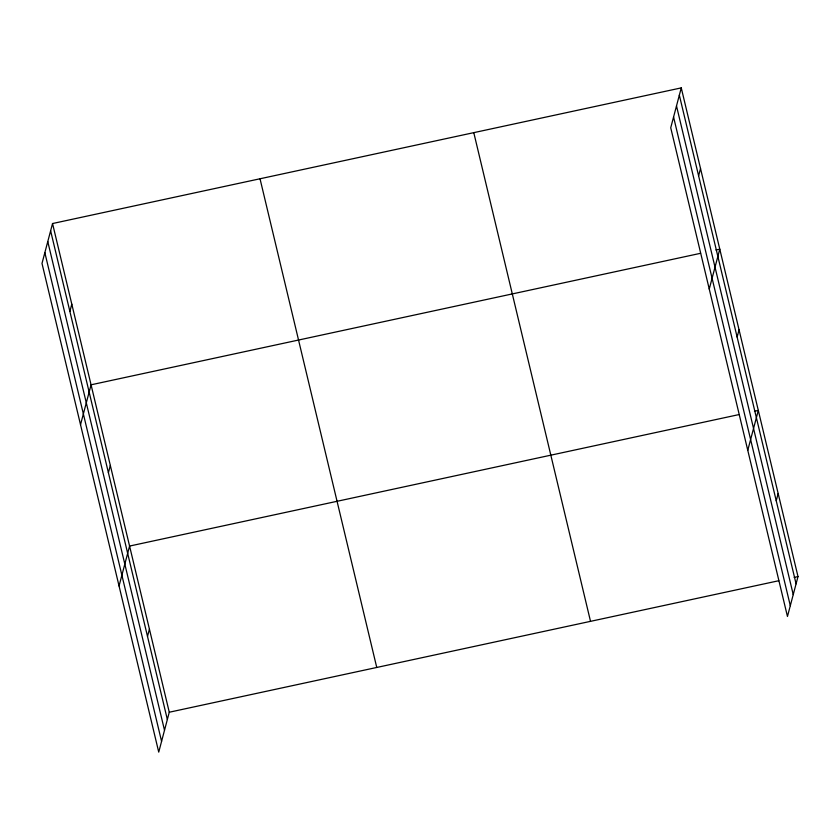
<?xml version="1.0" encoding="UTF-8"?>
<svg xmlns="http://www.w3.org/2000/svg" width="840" height="840" viewBox="0 0 840 840"><rect width="100%" height="100%" fill="white"/><g stroke="black" fill="none" stroke-linecap="round" stroke-linejoin="round"><path stroke-width="1.26" d="M52.542 223.535L42 263.424L158.739 752.115L169.271 712.226L52.542 223.535L681.261 87.885L798 576.576L787.458 616.466L670.73 127.775L681.261 87.885M69.877 311.441L71.799 304.164M80.525 424.694L91.067 384.804L700.581 253.302M108.402 472.71L110.323 465.433M119.049 585.963L129.581 546.063L739.095 414.561M147.504 636.416L149.425 629.15M698.607 175.791L700.529 168.515M709.244 289.044L719.786 249.155L715.943 249.984M737.131 337.06L739.053 329.784M747.768 450.314L758.31 410.424L754.467 411.254M776.234 500.766L778.155 493.5M169.271 712.226L778.785 580.724M794.157 577.405L798 576.576M679.34 95.162L796.078 583.842M676.505 105.924L793.233 594.615M673.565 117.012L790.303 605.703M473.781 132.647L590.52 621.337M260.022 178.773L376.751 667.453M50.62 230.8L167.349 719.492M47.775 241.573L164.514 730.254M44.846 252.662L161.574 741.352"/></g></svg>
